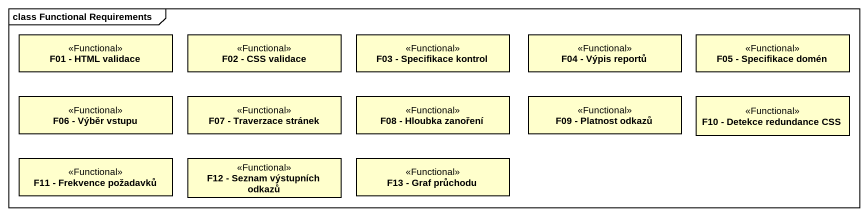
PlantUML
@startuml
mainframe class Functional Requirements
hide circle
hide empty members
class "F01 - HTML validace" as F01_HTML_validace <<Functional>>
class "F02 - CSS validace" as F02_CSS_validace <<Functional>>
class "F03 - Specifikace kontrol" as F03_Specifikace_kontrol <<Functional>>
class "F04 - Výpis reportů" as F04_Výpis_reportů <<Functional>>
class "F05 - Specifikace domén" as F05_Specifikace_domén <<Functional>>
class "F06 - Výběr vstupu" as F06_Výběr_vstupu <<Functional>>
class "F07 - Traverzace stránek" as F07_Traverzace_stránek <<Functional>>
class "F08 - Hloubka zanoření" as F08_Hloubka_zanoření <<Functional>>
class "F09 - Platnost odkazů" as F09_Platnost_odkazů <<Functional>>
class "F10 - Detekce redundance CSS" as F10_Detekce_redundance_CSS <<Functional>>
class "F11 - Frekvence požadavků" as F11_Frekvence_požadavků <<Functional>>
class "F12 - Seznam výstupních odkazů" as F12_Seznam_výstupních_odkazů <<Functional>>
class "F13 - Graf průchodu" as F13_Graf_průchodu <<Functional>>
@enduml
